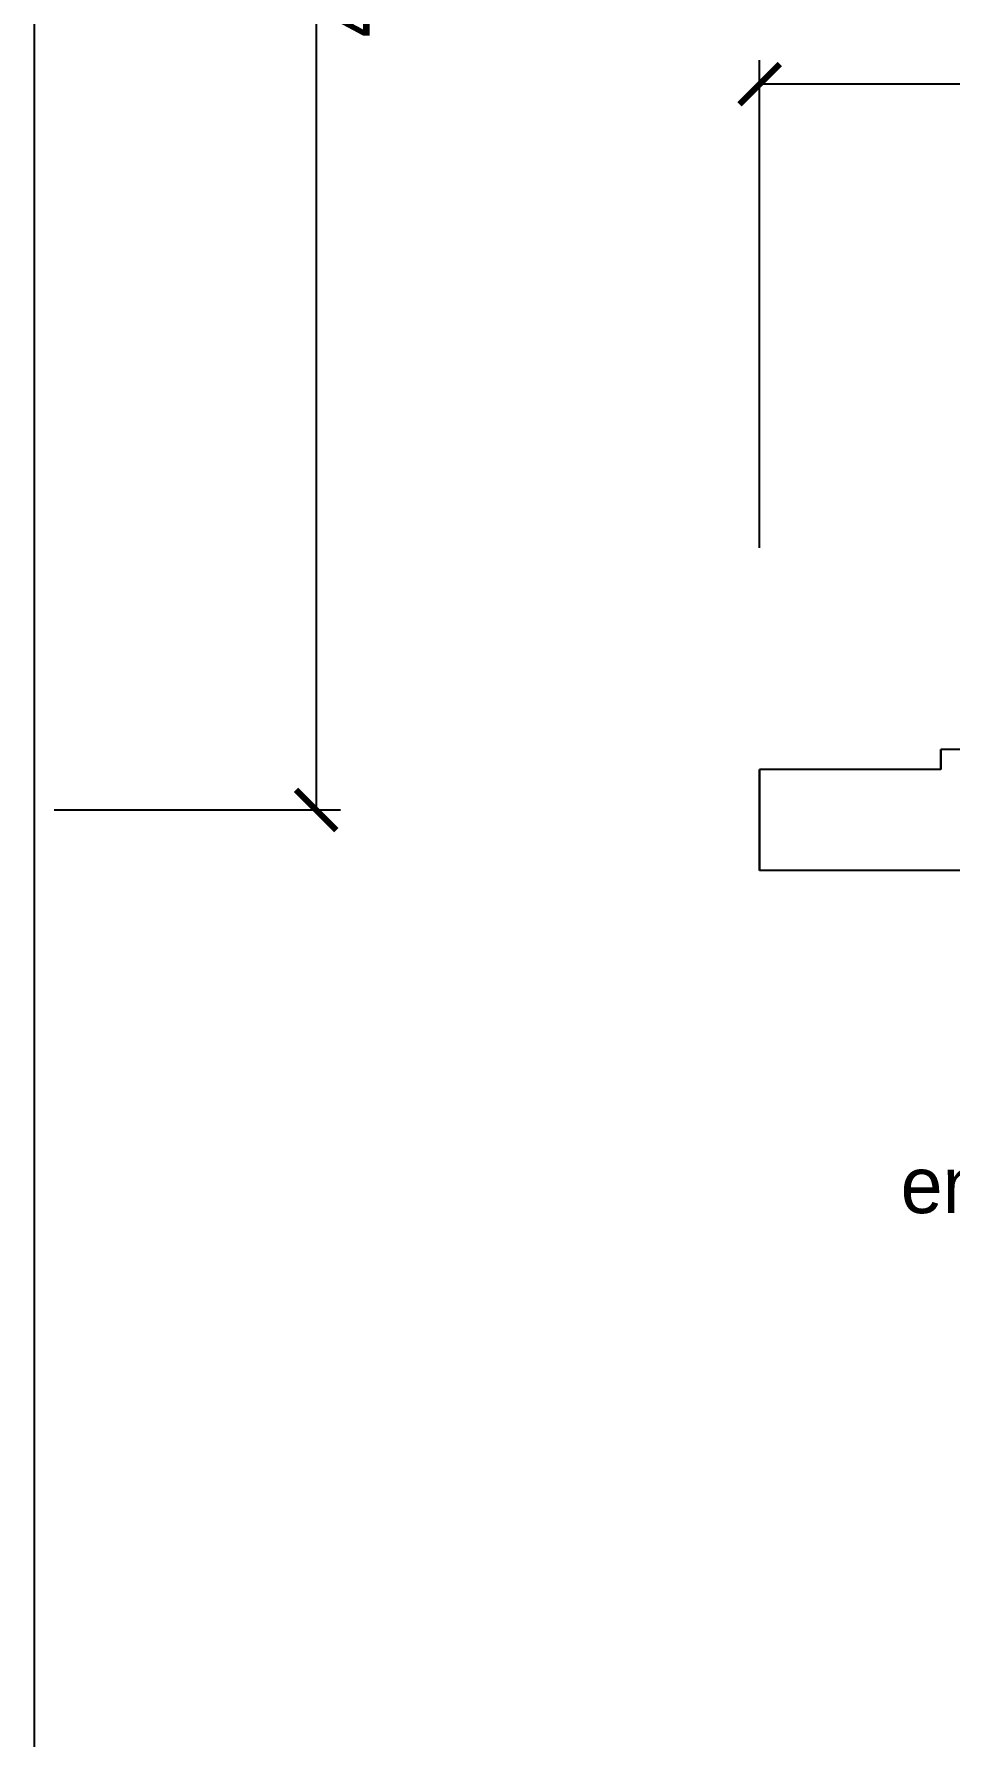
# Model space of a CAD drawing. Header units: millimetres. Extents: x -9 to 118, y -140 to 54.
# Drawn here: x 49.75 to 72.47, y -75.89 to -33.66 of the extents above; entities that cross this region are included whole.
import ezdxf

# ---------------------------------------------------------------- set-up
doc = ezdxf.new("R2010")
doc.units = ezdxf.units.MM
doc.linetypes.add('DASHED', pattern=[1.524, 1.27, -0.254])
for name, color, linetype in [('DIMS', 3, 'CONTINUOUS'), ('HIDDEN', 8, 'DASHED'), ('TEXT', 7, 'CONTINUOUS'), ('VISIBLE', 7, 'CONTINUOUS')]:
    doc.layers.add(name, color=color, linetype=linetype)
doc.styles.add('OpenSansCondensed-Light', font='OpenSansCondensed-Light.ttf')
doc.dimstyles.new('EZDXF', dxfattribs={"dimtxt": 0.25, "dimasz": 0.175, "dimexe": 0.375, "dimexo": 0.125, "dimgap": 0.1, "dimtad": 1, "dimlfac": 100, "dimzin": 12, "dimdsep": 46, "dimtxsty": 'OpenSansCondensed-Light', "dimblk": 'ARCHTICK', "dimcen": 2.5, "dimazin": 3, "dimtfac": 0.5, "dimtmove": 2, "dimatfit": 3})

# ---------------------------------------------------------------- blocks, each defined once
blk = doc.blocks.new('_ARCHTICK')
at = {"color": 0, "linetype": 'BYBLOCK', "const_width": 0.15}
blk.add_lwpolyline([(-0.5, -0.5), (0.5, 0.5)], dxfattribs=at)

msp = doc.modelspace()

# ---------------------------------------------------------------- linework, layer by layer
at = {"layer": 'HIDDEN'}
for points in [[(49.75, -11.5), (49.75, -117)], [(72.249, -51.4), (72.249, -51.40794), (72.249, -51.41587), (72.249, -51.42381), (72.249, -51.43175), (72.249, -51.43968), (72.249, -51.44762), (72.249, -51.45556), (72.249, -51.46349), (72.249, -51.47143), (72.249, -51.47937), (72.249, -51.4873), (72.249, -51.49524), (72.249, -51.50317), (72.249, -51.51111), (72.249, -51.51905), (72.249, -51.52698), (72.249, -51.53492), (72.249, -51.54286), (72.249, -51.55079), (72.249, -51.55873), (72.249, -51.56667), (72.249, -51.5746), (72.249, -51.58254), (72.249, -51.59048), (72.249, -51.59841), (72.249, -51.60635), (72.249, -51.61429), (72.249, -51.62222), (72.249, -51.63016), (72.249, -51.6381), (72.249, -51.64603), (72.249, -51.65397), (72.249, -51.6619), (72.249, -51.66984), (72.249, -51.67778), (72.249, -51.68571), (72.249, -51.69365), (72.249, -51.70159), (72.249, -51.70952), (72.249, -51.71746), (72.249, -51.7254), (72.249, -51.73333), (72.249, -51.74127), (72.249, -51.74921), (72.249, -51.75714), (72.249, -51.76508), (72.249, -51.77302), (72.249, -51.78095), (72.249, -51.78889), (72.249, -51.79683), (72.249, -51.80476), (72.249, -51.8127), (72.249, -51.82063), (72.249, -51.82857), (72.249, -51.83651), (72.249, -51.84444), (72.249, -51.85238), (72.249, -51.86032), (72.249, -51.86825), (72.249, -51.87619), (72.249, -51.88413), (72.249, -51.89206), (72.249, -51.9)], [(72.249, -51.9), (67.75, -51.9)], [(67.75, -51.9), (67.75, -51.93968), (67.75, -51.97937), (67.75, -52.01905), (67.75, -52.05873), (67.75, -52.09841), (67.75, -52.1381), (67.75, -52.17778), (67.75, -52.21746), (67.75, -52.25714), (67.75, -52.29683), (67.75, -52.33651), (67.75, -52.37619), (67.75, -52.41587), (67.75, -52.45556), (67.75, -52.49524), (67.75, -52.53492), (67.75, -52.5746), (67.75, -52.61429), (67.75, -52.65397), (67.75, -52.69365), (67.75, -52.73333), (67.75, -52.77302), (67.75, -52.8127), (67.75, -52.85238), (67.75, -52.89206), (67.75, -52.93175), (67.75, -52.97143), (67.75, -53.01111), (67.75, -53.05079), (67.75, -53.09048), (67.75, -53.13016), (67.75, -53.16984), (67.75, -53.20952), (67.75, -53.24921), (67.75, -53.28889), (67.75, -53.32857), (67.75, -53.36825), (67.75, -53.40794), (67.75, -53.44762), (67.75, -53.4873), (67.75, -53.52698), (67.75, -53.56667), (67.75, -53.60635), (67.75, -53.64603), (67.75, -53.68571), (67.75, -53.7254), (67.75, -53.76508), (67.75, -53.80476), (67.75, -53.84444), (67.75, -53.88413), (67.75, -53.92381), (67.75, -53.96349), (67.75, -54.00317), (67.75, -54.04286), (67.75, -54.08254), (67.75, -54.12222), (67.75, -54.1619), (67.75, -54.20159), (67.75, -54.24127), (67.75, -54.28095), (67.75, -54.32063), (67.75, -54.36032), (67.75, -54.4)]]:
    msp.add_lwpolyline(points, dxfattribs=at)
at = {"layer": 'VISIBLE'}
for points in [[(49.75, -11.5), (49.75, -117)], [(72.249, -51.9), (72.249, -51.89206), (72.249, -51.88413), (72.249, -51.87619), (72.249, -51.86825), (72.249, -51.86032), (72.249, -51.85238), (72.249, -51.84444), (72.249, -51.83651), (72.249, -51.82857), (72.249, -51.82063), (72.249, -51.8127), (72.249, -51.80476), (72.249, -51.79683), (72.249, -51.78889), (72.249, -51.78095), (72.249, -51.77302), (72.249, -51.76508), (72.249, -51.75714), (72.249, -51.74921), (72.249, -51.74127), (72.249, -51.73333), (72.249, -51.7254), (72.249, -51.71746), (72.249, -51.70952), (72.249, -51.70159), (72.249, -51.69365), (72.249, -51.68571), (72.249, -51.67778), (72.249, -51.66984), (72.249, -51.6619), (72.249, -51.65397), (72.249, -51.64603), (72.249, -51.6381), (72.249, -51.63016), (72.249, -51.62222), (72.249, -51.61429), (72.249, -51.60635), (72.249, -51.59841), (72.249, -51.59048), (72.249, -51.58254), (72.249, -51.5746), (72.249, -51.56667), (72.249, -51.55873), (72.249, -51.55079), (72.249, -51.54286), (72.249, -51.53492), (72.249, -51.52698), (72.249, -51.51905), (72.249, -51.51111), (72.249, -51.50317), (72.249, -51.49524), (72.249, -51.4873), (72.249, -51.47937), (72.249, -51.47143), (72.249, -51.46349), (72.249, -51.45556), (72.249, -51.44762), (72.249, -51.43968), (72.249, -51.43175), (72.249, -51.42381), (72.249, -51.41587), (72.249, -51.40794), (72.249, -51.4)], [(73.25, -51.4), (72.249, -51.4)], [(67.75, -52.9), (67.75, -52.88413), (67.75, -52.86825), (67.75, -52.85238), (67.75, -52.83651), (67.75, -52.82063), (67.75, -52.80476), (67.75, -52.78889), (67.75, -52.77302), (67.75, -52.75714), (67.75, -52.74127), (67.75, -52.7254), (67.75, -52.70952), (67.75, -52.69365), (67.75, -52.67778), (67.75, -52.6619), (67.75, -52.64603), (67.75, -52.63016), (67.75, -52.61429), (67.75, -52.59841), (67.75, -52.58254), (67.75, -52.56667), (67.75, -52.55079), (67.75, -52.53492), (67.75, -52.51905), (67.75, -52.50317), (67.75, -52.4873), (67.75, -52.47143), (67.75, -52.45556), (67.75, -52.43968), (67.75, -52.42381), (67.75, -52.40794), (67.75, -52.39206), (67.75, -52.37619), (67.75, -52.36032), (67.75, -52.34444), (67.75, -52.32857), (67.75, -52.3127), (67.75, -52.29683), (67.75, -52.28095), (67.75, -52.26508), (67.75, -52.24921), (67.75, -52.23333), (67.75, -52.21746), (67.75, -52.20159), (67.75, -52.18571), (67.75, -52.16984), (67.75, -52.15397), (67.75, -52.1381), (67.75, -52.12222), (67.75, -52.10635), (67.75, -52.09048), (67.75, -52.0746), (67.75, -52.05873), (67.75, -52.04286), (67.75, -52.02698), (67.75, -52.01111), (67.75, -51.99524), (67.75, -51.97937), (67.75, -51.96349), (67.75, -51.94762), (67.75, -51.93175), (67.75, -51.91587), (67.75, -51.9)], [(72.249, -51.9), (67.75, -51.9)], [(67.75, -54.4), (67.75, -54.37619), (67.75, -54.35238), (67.75, -54.32857), (67.75, -54.30476), (67.75, -54.28095), (67.75, -54.25714), (67.75, -54.23333), (67.75, -54.20952), (67.75, -54.18571), (67.75, -54.1619), (67.75, -54.1381), (67.75, -54.11429), (67.75, -54.09048), (67.75, -54.06667), (67.75, -54.04286), (67.75, -54.01905), (67.75, -53.99524), (67.75, -53.97143), (67.75, -53.94762), (67.75, -53.92381), (67.75, -53.9), (67.75, -53.87619), (67.75, -53.85238), (67.75, -53.82857), (67.75, -53.80476), (67.75, -53.78095), (67.75, -53.75714), (67.75, -53.73333), (67.75, -53.70952), (67.75, -53.68571), (67.75, -53.6619), (67.75, -53.6381), (67.75, -53.61429), (67.75, -53.59048), (67.75, -53.56667), (67.75, -53.54286), (67.75, -53.51905), (67.75, -53.49524), (67.75, -53.47143), (67.75, -53.44762), (67.75, -53.42381), (67.75, -53.4), (67.75, -53.37619), (67.75, -53.35238), (67.75, -53.32857), (67.75, -53.30476), (67.75, -53.28095), (67.75, -53.25714), (67.75, -53.23333), (67.75, -53.20952), (67.75, -53.18571), (67.75, -53.1619), (67.75, -53.1381), (67.75, -53.11429), (67.75, -53.09048), (67.75, -53.06667), (67.75, -53.04286), (67.75, -53.01905), (67.75, -52.99524), (67.75, -52.97143), (67.75, -52.94762), (67.75, -52.92381), (67.75, -52.9)], [(73.25, -54.4), (67.75, -54.4)]]:
    msp.add_lwpolyline(points, dxfattribs=at)

# ---------------------------------------------------------------- texts
at = {"layer": 'TEXT'}
msp.add_text('end cap on PCB front face; tabs through slots', height=1.4, dxfattribs=at).set_placement((71.25, -62.9))

# ---------------------------------------------------------------- dimensions: what is measured, and where the dimension line sits
at = {"layer": 'DIMS'}
msp.add_linear_dim(base=(56.75, -10.5), p1=(49.75, -10.5), p2=(49.75, -52.9), angle=90, dimstyle='EZDXF', override={"dimtxt": 1.6, "dimasz": 1, "dimexe": 0.6, "dimexo": 0.5, "dimdec": 2}, dxfattribs=at).render()
msp.add_linear_dim(base=(111.25, -34.9), p1=(111.25, -46.9), p2=(67.75, -46.9), dimstyle='EZDXF', override={"dimtxt": 1.6, "dimasz": 1, "dimexe": 0.6, "dimexo": 0.5, "dimdec": 2}, dxfattribs=at).render()

doc.saveas('drawing.dxf')
